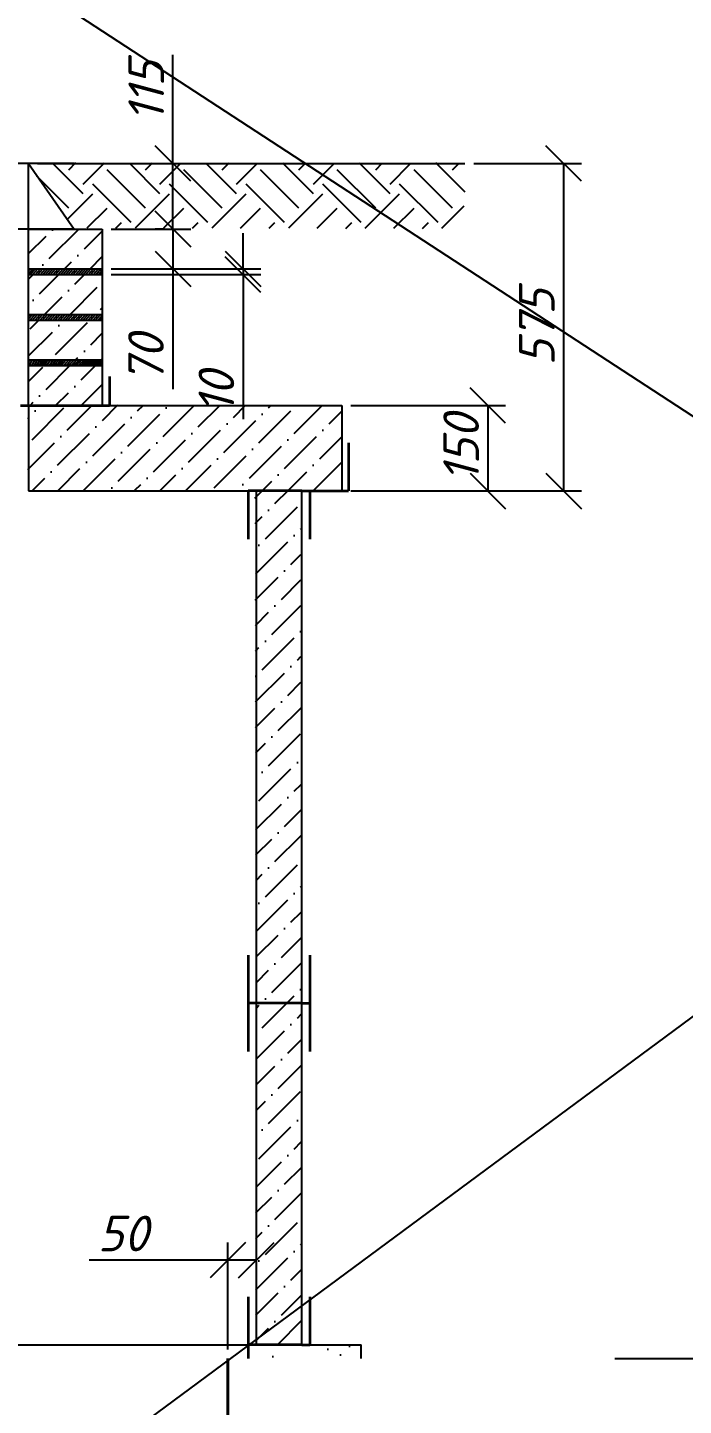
# Model space of a CAD drawing. Header units: millimetres. Extents: x 41097286 to 43803126, y 21258419 to 22595975.
# Drawn here: x 42595382 to 42618414, y 21870232 to 21918638 of the extents above; entities that cross this region are included whole.
import ezdxf

# ---------------------------------------------------------------- set-up
doc = ezdxf.new("R2010")
doc.units = ezdxf.units.MM
doc.styles.get("Standard").update_dxf_attribs({"font": 'isocpeui.ttf'})
doc.dimstyles.new('ISO-25', dxfattribs={"dimtxt": 2.5, "dimasz": 2.5, "dimexe": 1.25, "dimexo": 0.625, "dimtad": 1, "dimtxsty": 'Standard', "dimcen": 2.5, "dimadec": 0, "dimazin": 0, "dimtfac": 1, "dimtmove": 0, "dimatfit": 3, "dimfxl": 1, "dimarcsym": 0})
pattern_1 = [(45, (-809614603.9085054, -416865769.2956679), (336.7596045400934, 1234.785216647009), [1587.5, -317.5, 0, -317.5])]

# ---------------------------------------------------------------- blocks, each defined once
blk = doc.blocks.new('_Oblique')
at = {"color": 0, "linetype": 'ByBlock', "lineweight": -2}
blk.add_line((-0.5, -0.5), (0.5, 0.5), dxfattribs=at)
blk = doc.blocks.new('*D107')
at = {"color": 0, "lineweight": -2, "transparency": 16777216}
for p, q in [((42616007.03341368, 21871880.8171734), (42625218.55841473, 21871880.8171734)), ((42624593.55841473, 21871880.8171734), (42624593.55841473, 21853322.3764268)), ((42615766.33108917, 21853322.3764268), (42625218.55841473, 21853322.3764268))]:
    blk.add_line(p, q, dxfattribs=at)
at = {"layer": 'Defpoints', "color": 0, "transparency": 16777216}
for p in [(42615694.53341368, 21871880.8171734), (42615453.83108917, 21853322.3764268), (42624593.55841473, 21853322.3764268)]:
    blk.add_point(p, dxfattribs=at)
at = {"color": 0, "lineweight": -2, "transparency": 16777216, "xscale": 1250, "yscale": 1250, "zscale": 1250}
for p, rotation in [((42624593.55841473, 21871880.8171734), 90), ((42624593.55841473, 21853322.3764268), 270)]:
    blk.add_blockref('_Oblique', p, dxfattribs=dict(at, rotation=rotation))
at = {"color": 0, "lineweight": 5, "transparency": 16777216, "insert": (42623656.05841472, 21862601.59680011), "char_height": 1250, "attachment_point": 5, "rotation": 90}
blk.add_mtext('928', dxfattribs=at)
blk = doc.blocks.new('*D108')
at = {"color": 0, "lineweight": -2, "transparency": 16777216}
for p, q in [((42602415.75092819, 21872193.31748335), (42602415.75092819, 21875960.4881858)), ((42603415.75092819, 21872673.31748323), (42603415.75092819, 21875960.4881858)), ((42602415.75092819, 21875335.4881858), (42597541.69789791, 21875335.4881858)), ((42603415.75092819, 21875335.4881858), (42602415.75092819, 21875335.4881858))]:
    blk.add_line(p, q, dxfattribs=at)
at = {"layer": 'Defpoints', "color": 0, "transparency": 16777216}
for p in [(42603415.75092819, 21875335.4881858), (42603415.75092819, 21872360.81748323), (42602415.75092819, 21871880.81748335)]:
    blk.add_point(p, dxfattribs=at)
at = {"color": 0, "lineweight": -2, "transparency": 16777216, "xscale": 1250, "yscale": 1250, "zscale": 1250, "rotation": 180}
blk.add_blockref('_Oblique', (42602415.75092819, 21875335.4881858), dxfattribs=at)
at = {"color": 0, "lineweight": -2, "transparency": 16777216, "xscale": 1250, "yscale": 1250, "zscale": 1250}
blk.add_blockref('_Oblique', (42603415.75092819, 21875335.4881858), dxfattribs=at)
at = {"color": 0, "lineweight": 5, "transparency": 16777216, "insert": (42598728.72441307, 21876272.9881858), "char_height": 1250, "attachment_point": 5}
blk.add_mtext('50', dxfattribs=at)
blk = doc.blocks.new('*D109')
at = {"color": 0, "lineweight": -2, "transparency": 16777216}
for p, q in [((42598318.26617387, 21911560.81748323), (42601111.23768989, 21911560.81748323)), ((42600486.23768989, 21911560.81748323), (42600486.23768989, 21910160.81748323)), ((42598318.26617387, 21910160.81748323), (42601111.23768989, 21910160.81748323)), ((42600486.23768989, 21910160.81748323), (42600486.23768989, 21905938.27960444))]:
    blk.add_line(p, q, dxfattribs=at)
at = {"layer": 'Defpoints', "color": 0, "transparency": 16777216}
for p in [(42598005.76617387, 21911560.81748323), (42598005.76617387, 21910160.81748323), (42600486.23768989, 21910160.81748323)]:
    blk.add_point(p, dxfattribs=at)
at = {"color": 0, "lineweight": -2, "transparency": 16777216, "xscale": 1250, "yscale": 1250, "zscale": 1250}
for p, rotation in [((42600486.23768989, 21911560.81748323), 90), ((42600486.23768989, 21910160.81748323), 270)]:
    blk.add_blockref('_Oblique', p, dxfattribs=dict(at, rotation=rotation))
at = {"color": 0, "lineweight": 5, "transparency": 16777216, "insert": (42599540.68844746, 21906998.4121802), "char_height": 1250, "attachment_point": 5, "rotation": 90}
blk.add_mtext('70', dxfattribs=at)
blk = doc.blocks.new('*D110')
at = {"color": 0, "lineweight": -2, "transparency": 16777216}
for p, q in [((42602949.60991613, 21910160.81748323), (42602949.60991613, 21911410.81748323)), ((42598318.26617387, 21910160.81748323), (42603574.60991613, 21910160.81748323)), ((42598318.26617387, 21909960.81748323), (42603574.60991613, 21909960.81748323)), ((42602949.60991613, 21910160.81748323), (42602949.60991613, 21909960.81748323)), ((42602949.60991613, 21909960.81748323), (42602949.60991613, 21904878.90460444))]:
    blk.add_line(p, q, dxfattribs=at)
at = {"layer": 'Defpoints', "color": 0, "transparency": 16777216}
for p in [(42598005.76617387, 21910160.81748323), (42598005.76617387, 21909960.81748323), (42602949.60991613, 21909960.81748323)]:
    blk.add_point(p, dxfattribs=at)
at = {"color": 0, "lineweight": -2, "transparency": 16777216, "xscale": 1250, "yscale": 1250, "zscale": 1250}
for p, rotation in [((42602949.60991613, 21910160.81748323), 270), ((42602949.60991613, 21909960.81748323), 90)]:
    blk.add_blockref('_Oblique', p, dxfattribs=dict(at, rotation=rotation))
at = {"color": 0, "lineweight": 5, "transparency": 16777216, "insert": (42602012.10991612, 21905820.66596808), "char_height": 1250, "attachment_point": 5, "rotation": 90}
blk.add_mtext('10', dxfattribs=at)
blk = doc.blocks.new('*D111')
at = {"color": 0, "lineweight": -2, "transparency": 16777216}
for p, q in [((42606728.25092819, 21905360.81748317), (42612170.52410796, 21905360.81748317)), ((42611545.52410796, 21905360.81748317), (42611545.52410796, 21902360.81748317)), ((42606728.25092843, 21902360.81748317), (42612170.52410796, 21902360.81748317))]:
    blk.add_line(p, q, dxfattribs=at)
at = {"layer": 'Defpoints', "color": 0, "transparency": 16777216}
for p in [(42606415.75092819, 21905360.81748317), (42606415.75092843, 21902360.81748317), (42611545.52410796, 21902360.81748317)]:
    blk.add_point(p, dxfattribs=at)
at = {"color": 0, "lineweight": -2, "transparency": 16777216, "xscale": 1250, "yscale": 1250, "zscale": 1250}
for p, rotation in [((42611545.52410796, 21905360.81748317), 90), ((42611545.52410796, 21902360.81748317), 270)]:
    blk.add_blockref('_Oblique', p, dxfattribs=dict(at, rotation=rotation))
at = {"color": 0, "lineweight": 5, "transparency": 16777216, "insert": (42610608.02410796, 21903860.81748318), "char_height": 1250, "attachment_point": 5, "rotation": 90}
blk.add_mtext('150', dxfattribs=at)
blk = doc.blocks.new('*D114')
at = {"color": 0, "lineweight": -2, "transparency": 16777216}
for p, q in [((42611052.02806905, 21913860.81748341), (42614834.99286763, 21913860.81748341)), ((42614209.99286763, 21902360.81748317), (42614209.99286763, 21913860.81748341)), ((42611858.02410796, 21902360.81748317), (42614834.99286763, 21902360.81748317))]:
    blk.add_line(p, q, dxfattribs=at)
at = {"layer": 'Defpoints', "color": 0, "transparency": 16777216}
for p in [(42610739.52806905, 21913860.81748341), (42614209.99286763, 21913860.81748341), (42611545.52410796, 21902360.81748317)]:
    blk.add_point(p, dxfattribs=at)
at = {"color": 0, "lineweight": -2, "transparency": 16777216, "xscale": 1250, "yscale": 1250, "zscale": 1250}
for p, rotation in [((42614209.99286763, 21913860.81748341), 90), ((42614209.99286763, 21902360.81748317), 270)]:
    blk.add_blockref('_Oblique', p, dxfattribs=dict(at, rotation=rotation))
at = {"color": 0, "lineweight": 5, "transparency": 16777216, "insert": (42613264.4436252, 21908110.81748329), "char_height": 1250, "attachment_point": 5, "rotation": 90}
blk.add_mtext('575', dxfattribs=at)
blk = doc.blocks.new('*D115')
at = {"color": 0, "lineweight": -2, "transparency": 16777216}
for p, q in [((42600486.23768989, 21913860.81748335), (42600486.23768989, 21917677.10536214)), ((42595728.25092819, 21913860.81748335), (42601111.23768989, 21913860.81748335)), ((42600486.23768989, 21911560.81748323), (42600486.23768989, 21913860.81748335)), ((42600173.73768989, 21911560.81748323), (42599861.23768989, 21911560.81748323))]:
    blk.add_line(p, q, dxfattribs=at)
at = {"layer": 'Defpoints', "color": 0, "transparency": 16777216}
for p in [(42595415.75092819, 21913860.81748335), (42600486.23768989, 21911560.81748323), (42600486.23768989, 21911560.81748323)]:
    blk.add_point(p, dxfattribs=at)
at = {"color": 0, "lineweight": -2, "transparency": 16777216, "xscale": 1250, "yscale": 1250, "zscale": 1250}
for p, rotation in [((42600486.23768989, 21913860.81748335), 90), ((42600486.23768989, 21911560.81748323), 270)]:
    blk.add_blockref('_Oblique', p, dxfattribs=dict(at, rotation=rotation))
at = {"color": 0, "lineweight": 5, "transparency": 16777216, "insert": (42599548.73768988, 21916393.96142275), "char_height": 1250, "attachment_point": 5, "rotation": 90}
blk.add_mtext('115', dxfattribs=at)

msp = doc.modelspace()

# ---------------------------------------------------------------- hatches: boundary and pattern name
at = {"transparency": 33554534}
h = msp.add_hatch(dxfattribs=at)
h.set_pattern_fill('EARTH', color=256, scale=300, angle=45)
h.set_pattern_definition([(45, (-809614603.9085054, -416865769.2956679), (2.842170943040401e-13, 2694.076836320746), [1905, -1905]), (45, (-809615109.0479122, -416865264.1562611), (2.842170943040401e-13, 2694.076836320746), [1905, -1905]), (45, (-809615614.187319, -416864759.0168543), (2.842170943040401e-13, 2694.076836320746), [1905, -1905]), (135, (-809615614.187319, -416864422.2572498), (-2694.076836320746, 2.842170943040401e-13), [1905, -1905]), (135, (-809615109.0479122, -416863917.117843), (-2694.076836320746, 2.842170943040401e-13), [1905, -1905]), (135, (-809614603.9085054, -416863411.9784362), (-2694.076836320746, 2.842170943040401e-13), [1905, -1905])])
h.paths.add_polyline_path([(42610739.52806905, 21911560.81748317), (42610739.52806905, 21913860.81748341), (42595415.75092819, 21913860.81748335), (42597015.75092819, 21911560.81748335)])
at = {"transparency": 33554539}
h = msp.add_hatch(dxfattribs=at)
h.set_pattern_fill('ANSI36', color=256, scale=200)
h.set_pattern_definition([(45, (5031.486268930137, -164293.9011494741), (336.7596045400934, 1234.785216647009), [1587.5, -317.5, 0, -317.5])])
h.paths.add_polyline_path([(42598005.76617387, 21905360.81748315), (42598005.76617387, 21906760.81748323), (42595415.75092819, 21906760.81748335), (42595415.75092819, 21905360.81748317)])
h.paths.add_polyline_path([(42598005.76617387, 21906960.81748323), (42598005.76617387, 21908360.81748323), (42595415.75092819, 21908360.81748341), (42595415.75092819, 21906960.81748323)])
h.paths.add_polyline_path([(42598005.76617387, 21908560.81748323), (42598005.76617387, 21909960.81748323), (42595415.75092819, 21909960.81748317), (42595415.75092819, 21908560.81748335)])
h.paths.add_polyline_path([(42595415.75092819, 21911560.81748323), (42595415.75092819, 21910160.81748323), (42598005.76617387, 21910160.81748323), (42598005.76617387, 21911560.81748323)])
h = msp.add_hatch()
h.set_pattern_fill('ANSI31', color=256, scale=20)
h.set_pattern_definition([(45, (-809614603.9085054, -416865769.2956679), (-44.90128060534576, 44.90128060534577), [])])
h.paths.add_polyline_path([(42598005.76617387, 21910160.81748323), (42595415.75092819, 21910160.81748323), (42595415.75092819, 21909960.81748317), (42598005.76617387, 21909960.81748323)])
h.paths.add_polyline_path([(42598005.76617387, 21908560.81748323), (42595415.75092819, 21908560.81748335), (42595415.75092819, 21908360.81748341), (42598005.76617387, 21908360.81748323)])
h.paths.add_polyline_path([(42598005.76617387, 21906960.81748323), (42595415.75092819, 21906960.81748323), (42595415.75092819, 21906760.81748335), (42598005.76617387, 21906760.81748323)])
h = msp.add_hatch(dxfattribs=at)
h.set_pattern_fill('ANSI36', color=256, scale=200)
h.set_pattern_definition(pattern_1)
h.paths.add_polyline_path([(42581433.39195135, 21902360.81748317), (42581433.39195135, 21905360.81748311), (42570415.75092819, 21905360.81748317), (42570415.75092819, 21902360.81748317)])
h.paths.add_polyline_path([(42595415.75092819, 21905360.81748317), (42595415.75092819, 21902360.81748317), (42606415.75092819, 21902360.81748317), (42606415.75092819, 21905360.81748317)])
h = msp.add_hatch(dxfattribs=at)
h.set_pattern_fill('ANSI36', color=256, scale=200)
h.set_pattern_definition(pattern_1)
h.paths.add_polyline_path([(42605015.75092807, 21884360.81748323), (42603415.75092819, 21884360.81748323), (42603415.75092819, 21872360.81748323), (42605015.75092807, 21872360.81748323)])
h.paths.add_polyline_path([(42605015.75092819, 21902360.81748323), (42603415.75092819, 21902360.81748323), (42603415.75092819, 21884360.81748323), (42605015.75092807, 21884360.81748323)])
h = msp.add_hatch()
h.set_pattern_fill('AR-CONC', color=256, scale=12)
h.set_pattern_definition([(49.99999999999999, (-809614603.9085054, -416865769.2956679), (2186.216027952048, -191.269026466837), [228.6, -2514.6]), (355, (-809614603.9085054, -416865769.2956679), (-422.9210570996321, 2292.682142868422), [182.88, -2011.68701004]), (100.4514447, (-809614421.7244214, -416865785.23471), (1763.294965084239, 2101.413022946341), [194.2801056, -2137.0829352]), (46.18420000000002, (-809614603.9085054, -416865159.695668), (3252.948490705558, -504.5079351927257), [342.8999999999994, -3771.899999999996]), (96.63555760999992, (-809614332.8297055, -416865201.737668), (2848.849608618036, 2969.113495172658), [291.42027768, -3205.62729792]), (351.1841511700001, (-809614603.9085054, -416865159.695668), (2848.849608779724, 2969.113495026391), [274.31960484, -3017.51678304]), (21, (-809614299.1085055, -416865312.095668), (1819.37269522959, -1227.182378245051), [228.6, -2514.6]), (326.0000000000001, (-809614299.1085055, -416865312.095668), (741.6243401717647, 2210.255593467831), [182.88, -2011.68]), (71.45144499999999, (-809614147.4941143, -416865414.3608668), (2560.997031344594, 983.0732266308628), [194.2801056, -2137.0792512]), (37.50000000000001, (-809614603.9085054, -416865769.2956679), (37.0632390071018, 1014.660466477837), [0, -1987.296, 0, -2042.16, 0, -2019.3]), (7.499999999999999, (-809614603.9085054, -416865769.2956679), (801.8359501236689, 1202.166897817434), [0, -1164.336, 0, -1941.576, 0, -769.62]), (327.5, (-809615283.6125054, -416865769.2956679), (1627.087142002457, -68.74492791208132), [0, -762, 0, -2377.44, 0, -3154.679999999999]), (317.5, (-809615588.4125054, -416865769.2956679), (1777.550176632217, 305.1178923999963), [0, -990.5999999999999, 0, -1578.864, 0, -2240.28])])
h.paths.add_polyline_path([(42605015.75092807, 21872360.81748323), (42605015.75092807, 21871880.81748335), (42607095.34802034, 21871880.81748335), (42607095.34802034, 21872360.81748323)])
h.paths.add_polyline_path([(42603415.75092819, 21872360.81748323), (42603415.75092819, 21871880.81748335), (42605015.75092807, 21871880.81748335), (42605015.75092807, 21872360.81748323)])

# ---------------------------------------------------------------- linework, layer by layer
for p, q in [((42526286.45136128, 21815470.39377114), (42745966.00116405, 21978038.65198201)), ((42512603.99044643, 21974240.32435343), (42768770.11367384, 21807114.07960406)), ((42597015.75092819, 21913860.81748335), (42579815.75092819, 21913860.81748335)), ((42595415.75092819, 21905360.81748317), (42595415.75092819, 21913860.81748335)), ((42595415.75092819, 21913860.81748335), (42597015.75092819, 21911560.81748335)), ((42597015.75092819, 21913860.81748335), (42610739.52806905, 21913860.81748341)), ((42597015.75092819, 21911560.81748335), (42579815.75092819, 21911560.81748335)), ((42595415.75092819, 21911560.81748323), (42598005.76617387, 21911560.81748323)), ((42598005.76617387, 21911560.81748323), (42598005.76617387, 21905360.81748317)), ((42595415.75092819, 21910160.81748323), (42598005.76617387, 21910160.81748323)), ((42595415.75092819, 21909960.81748317), (42598005.76617387, 21909960.81748323)), ((42595415.75092819, 21908560.81748335), (42598005.76617387, 21908560.81748323)), ((42595415.75092819, 21908360.81748341), (42598005.76617387, 21908360.81748323)), ((42595415.75092819, 21906960.81748323), (42598005.76617387, 21906960.81748323)), ((42598005.76617387, 21906760.81748323), (42595415.75092819, 21906760.81748323)), ((42595415.75092819, 21906760.81748335), (42598005.76617387, 21906760.81748323)), ((42595415.75092807, 21905360.81748317), (42606415.75092819, 21905360.81748317)), ((42595415.75092807, 21905360.81748317), (42605015.75092819, 21905360.81748311)), ((42595415.75092819, 21905360.81748317), (42595415.75092819, 21902360.81748317)), ((42606415.75092819, 21905360.81748317), (42606415.75092819, 21902360.81748317)), ((42595415.75092807, 21902360.81748311), (42606415.75092819, 21902360.81748317)), ((42603415.75092819, 21872360.81748323), (42603415.75092819, 21902360.81748323)), ((42605015.75092807, 21872360.81748323), (42605015.75092807, 21902360.81748317)), ((42569415.75092819, 21872360.81748323), (42607095.34802034, 21872360.81748323)), ((42607095.34802034, 21871880.81748335), (42607095.34802034, 21872360.81748323))]:
    msp.add_line(p, q)
at = {"lineweight": 35}
for p, q in [((42598255.91456488, 21906384.33910147), (42598255.91456488, 21905351.97922866)), ((42606649.52236822, 21904053.14573459), (42606649.52236822, 21902360.81748317)), ((42603132.08859149, 21902360.81748317), (42603132.08859149, 21900668.48923181)), ((42603415.75092819, 21902360.81748317), (42603132.08859149, 21902360.81748317)), ((42605015.75092807, 21902360.81748317), (42603415.75092819, 21902360.81748317)), ((42605015.75092819, 21902360.81748317), (42606649.52236822, 21902360.81748317)), ((42605299.41326502, 21902360.81748317), (42605299.41326502, 21900668.48923181)), ((42603132.08859149, 21886053.14573465), (42603132.08859149, 21882668.48923187)), ((42605299.41326502, 21886053.14573465), (42605299.41326502, 21882668.48923187)), ((42603415.75092819, 21884360.81748323), (42603132.08859149, 21884360.81748323)), ((42605015.75092807, 21884360.81748323), (42603415.75092819, 21884360.81748323)), ((42605015.75092819, 21884360.81748323), (42605299.41326502, 21884360.81748323)), ((42603132.08859149, 21874053.14573465), (42603132.08859137, 21871880.81748341)), ((42605299.41326502, 21874053.14573465), (42605299.41326502, 21872360.81748323)), ((42603415.75092819, 21872360.81748323), (42603132.08859149, 21872360.81748323)), ((42605015.75092807, 21872360.81748323), (42603415.75092819, 21872360.81748323)), ((42605015.75092819, 21872360.81748323), (42605299.41326502, 21872360.81748323))]:
    msp.add_line(p, q, dxfattribs=at)
at = {"lineweight": 40}
msp.add_line((42602415.75092819, 21871880.81748335), (42602415.75092819, 21853360.81748335), dxfattribs=at)
at = {"lineweight": 35}
msp.add_lwpolyline([(42598255.91456488, 21905351.97922866), (42595138.31583646, 21905351.97922866)], dxfattribs=at)

# ---------------------------------------------------------------- dimensions: what is measured, and where the dimension line sits
at = {"lineweight": 5}
for base, p1, p2, picture, middle in [((42600486.23768989, 21911560.81748323), (42595415.75092819, 21913860.81748335), (42600486.23768989, 21911560.81748323), '*D115', (42600486.23768988, 21916393.96142275)), ((42600486.23768989, 21910160.81748323), (42598005.76617387, 21911560.81748323), (42598005.76617387, 21910160.81748323), '*D109', (42600486.23768988, 21906998.4121802)), ((42602949.60991613, 21909960.81748323), (42598005.76617387, 21910160.81748323), (42598005.76617387, 21909960.81748323), '*D110', (42602949.60991612, 21905820.66596808))]:
    dim = msp.add_linear_dim(base=base, p1=p1, p2=p2, angle=90, dimstyle='ISO-25', override={"dimscale": 500.0000000000001, "dimlfac": 0.05, "dimtxsty": 'Standard', "dimblk1": 'Oblique', "dimblk2": 'Oblique', "dimsah": 1}, dxfattribs=at)
    dim.commit()
    dim.dimension.update_dxf_attribs({"geometry": picture, "text_midpoint": middle, "dimtype": 160})
for base, p1, p2, picture, middle in [((42614209.99286763, 21913860.81748341), (42611545.52410796, 21902360.81748317), (42610739.52806905, 21913860.81748341), '*D114', (42613264.4436252, 21908110.81748329)), ((42611545.52410796, 21902360.81748317), (42606415.75092819, 21905360.81748317), (42606415.75092843, 21902360.81748317), '*D111', (42610608.02410796, 21903860.81748318))]:
    dim = msp.add_linear_dim(base=base, p1=p1, p2=p2, angle=90, dimstyle='ISO-25', override={"dimscale": 500.0000000000001, "dimlfac": 0.05, "dimtxsty": 'Standard', "dimblk1": 'Oblique', "dimblk2": 'Oblique', "dimsah": 1}, dxfattribs=at)
    dim.commit()
    dim.dimension.update_dxf_attribs({"geometry": picture, "text_midpoint": middle})
dim = msp.add_linear_dim(base=(42603415.75092819, 21875335.4881858), p1=(42602415.75092819, 21871880.81748335), p2=(42603415.75092819, 21872360.81748323), dimstyle='ISO-25', override={"dimscale": 500.0000000000001, "dimlfac": 0.05, "dimtxsty": 'Standard', "dimblk1": 'Oblique', "dimblk2": 'Oblique', "dimsah": 1}, dxfattribs=at)
dim.commit()
dim.dimension.update_dxf_attribs({"geometry": '*D108', "text_midpoint": (42598728.72441307, 21875335.4881858), "dimtype": 160})
dim = msp.add_linear_dim(base=(42624593.55841473, 21853322.3764268), p1=(42615694.53341368, 21871880.8171734), p2=(42615453.83108917, 21853322.3764268), angle=90, text='928', dimstyle='ISO-25', override={"dimscale": 500.0000000000001, "dimlfac": 0.05, "dimtxsty": 'Standard', "dimblk1": 'Oblique', "dimblk2": 'Oblique', "dimsah": 1}, dxfattribs=at)
dim.commit()
dim.dimension.update_dxf_attribs({"geometry": '*D107', "text_midpoint": (42623656.05841472, 21862601.59680011)})

doc.saveas('drawing.dxf')
